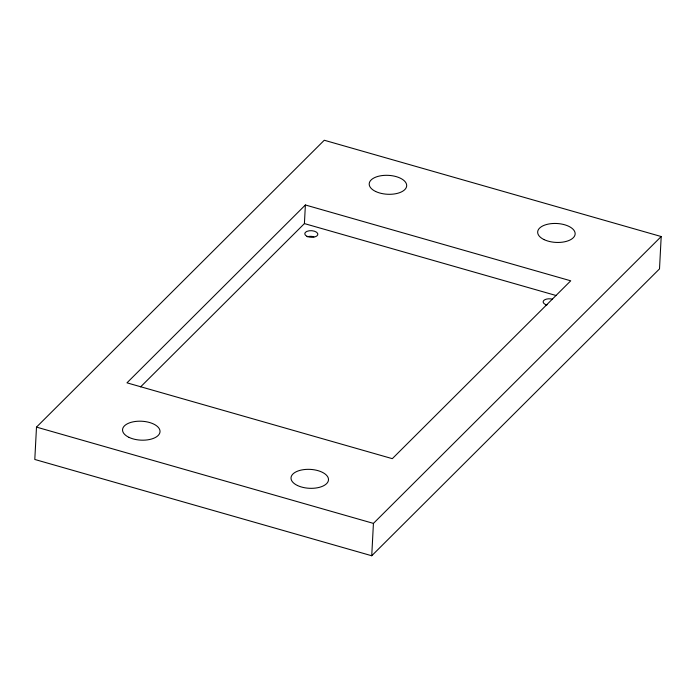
<?xml version="1.0" encoding="UTF-8"?>
<svg xmlns="http://www.w3.org/2000/svg" width="696" height="696" viewBox="0 0 696 696"><rect width="100%" height="100%" fill="white"/><g stroke="black" fill="none" stroke-linecap="round" stroke-linejoin="round"><path stroke-width="1.04" d="M36.497 427.109L34.8 459.464L371.734 555.756L659.503 268.891L661.2 236.536L324.266 140.244L36.497 427.109L373.43 523.392L661.2 236.536M140.609 386.872L304.413 223.59L305.387 204.981L570.729 280.81L392.309 458.664L126.968 382.835L305.387 204.981M371.734 555.756L373.43 523.392M304.413 223.59L556.165 295.53M546.812 304.987A6.569 3.315 3 0 1 543.802 300.437A6.569 3.315 3 0 1 552.572 299.254M545.734 304.892A6.569 3.315 3 0 1 547.265 304.561M307.345 236.762A6.569 3.315 3 0 1 313.896 236.788M375.64 191.478A18.766 9.466 3 0 0 406.342 187.337A18.766 9.466 3 0 0 381.843 175.609A18.766 9.466 3 0 0 375.64 191.478M297.453 485.503A18.766 9.466 3 0 0 328.155 481.362A18.766 9.466 3 0 0 303.656 469.635A18.766 9.466 3 0 0 297.453 485.503M128.986 437.358A18.766 9.466 3 0 0 159.689 433.216A18.766 9.466 3 0 0 135.189 421.489A18.766 9.466 3 0 0 128.986 437.358M307.006 236.327A6.569 3.315 3 0 0 317.75 234.883A6.569 3.315 3 0 0 309.181 230.776A6.569 3.315 3 0 0 307.006 236.327M544.107 239.624A18.766 9.466 3 0 0 574.809 235.483A18.766 9.466 3 0 0 550.31 223.755A18.766 9.466 3 0 0 544.107 239.624"/></g></svg>
